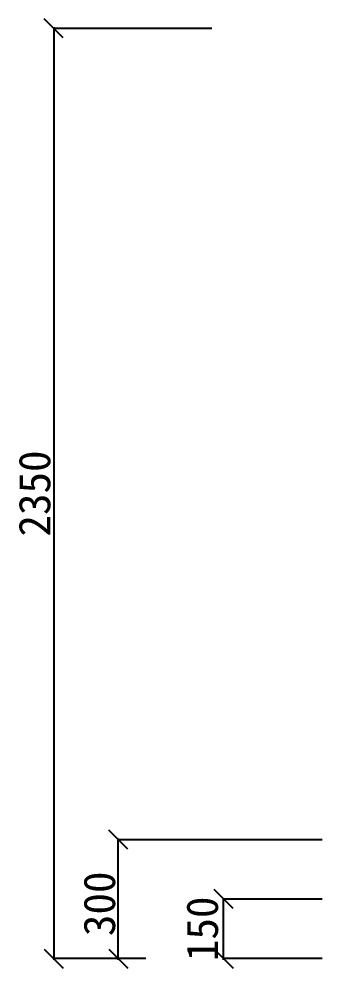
# Model space of a CAD drawing. Extents: x -45948 to -32738, y 12741 to 19047.
# Drawn here: x -39997 to -39232, y 13359 to 15757 of the extents above; entities that cross this region are included whole.
import ezdxf

# ---------------------------------------------------------------- set-up
doc = ezdxf.new("R2010")
doc.units = 0
doc.linetypes.add('ACAD_ISO02W100', pattern=[15, 12, -3])
doc.layers.get('0').update_dxf_attribs({"linetype": 'CONTINUOUS'})
doc.layers.get('DEFPOINTS').update_dxf_attribs({"linetype": 'CONTINUOUS'})
doc.layers.add('C1', color=7, linetype='ACAD_ISO02W100')
doc.layers.add('TEXT', color=41, linetype='CONTINUOUS')

# ---------------------------------------------------------------- blocks, each defined once
blk = doc.blocks.new('_OBLIQUE')
at = {"color": 0, "linetype": 'BYBLOCK'}
blk.add_line((-0.5, -0.5), (0.5, 0.5), dxfattribs=at)

msp = doc.modelspace()

# ---------------------------------------------------------------- linework, layer by layer
at = {"color": 0, "linetype": 'BYBLOCK', "ltscale": 10}
for p, q in [((-39510.61941, 15732.54421), (-39910.96788, 15732.54421)), ((-39909.52788, 15735.74421), (-39909.52788, 13379.34421)), ((-39722.49847, 13658.54421), (-39770.49847, 13706.54421)), ((-39231.96435, 13682.54421), (-39747.93847, 13682.54421)), ((-39746.49847, 13379.34421), (-39746.49847, 13685.74421)), ((-39480.55948, 13379.34421), (-39480.55948, 13532.54421)), ((-39933.52788, 13406.54421), (-39885.52788, 13358.54421)), ((-39770.49847, 13406.54421), (-39722.49847, 13358.54421)), ((-39677.12308, 13382.54421), (-39910.96788, 13382.54421)), ((-39677.12308, 13382.54421), (-39747.93847, 13382.54421)), ((-39231.96435, 13382.54421), (-39481.99948, 13382.54421)), ((-39231.96435, 13382.54421), (-39467.33281, 13382.54421))]:
    msp.add_line(p, q, dxfattribs=at)
at = {"layer": 'DEFPOINTS', "color": 0, "linetype": 'BYBLOCK', "ltscale": 10}
for p in [(-39746.49847, 13682.54421), (-39480.55948, 13532.54421), (-39909.52788, 13382.54421)]:
    msp.add_point(p, dxfattribs=at)
at = {"layer": 'TEXT', "linetype": 'CONTINUOUS'}
msp.add_line((-39231.96435, 13532.54421), (-39481.99948, 13532.54421), dxfattribs=at)

# ---------------------------------------------------------------- block references
at = {"color": 0, "linetype": 'BYBLOCK', "ltscale": 10, "xscale": 48, "yscale": 48, "zscale": 48}
for p, rotation in [((-39909.52788, 15732.54421), 90), ((-39480.55948, 13532.54421), 90), ((-39480.55948, 13382.54421), 270)]:
    msp.add_blockref('_OBLIQUE', p, dxfattribs=dict(at, rotation=rotation))

# ---------------------------------------------------------------- texts
at = {"color": 0, "linetype": 'BYBLOCK', "ltscale": 10, "char_height": 80, "attachment_point": 5, "rotation": 90}
for s, insert in [('\\A1;2350', (-39957.52788, 14557.54421)), ('\\A1;150', (-39533.99948, 13457.54421))]:
    msp.add_mtext(s, dxfattribs=dict(at, insert=insert))
at = {"layer": 'C1', "color": 0, "linetype": 'BYBLOCK'}
msp.add_text('300', height=80, rotation=90, dxfattribs=at).set_placement((-39754.49847, 13439.21088))

doc.saveas('drawing.dxf')
